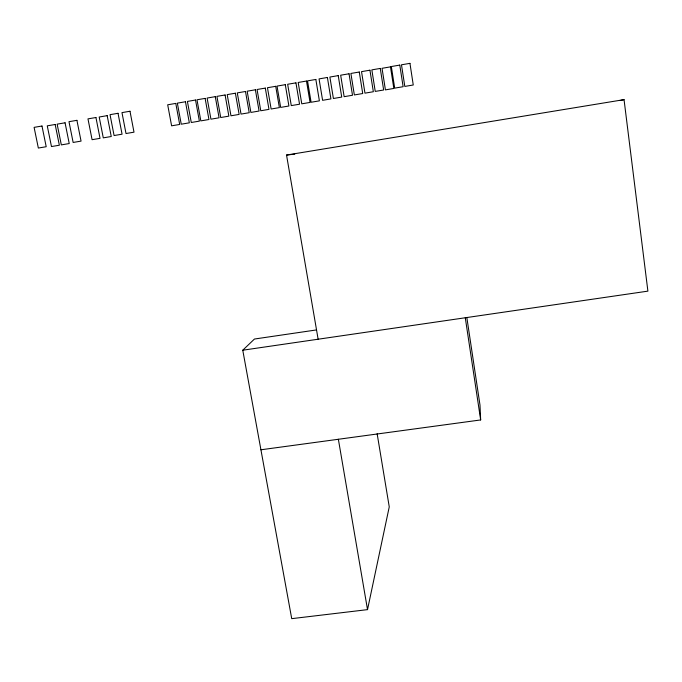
<?xml version="1.0" encoding="UTF-8"?>
<svg xmlns="http://www.w3.org/2000/svg" width="682" height="682" viewBox="0 0 682 682"><rect width="100%" height="100%" fill="white"/><g stroke="black" fill="none" stroke-linecap="round" stroke-linejoin="round"><path stroke-width="1.02" d="M316.38 329.943L254.454 339.031L242.766 350.207L291.726 618.651L367.521 609.631L389.252 506.871L377.146 433.752M620.074 100.535L624.047 99.632L647.9 291.137L242.766 350.207M318.127 339.218L286.534 155.053L624.047 99.632M260.925 449.788L480.657 419.942L479.992 405.048L466.829 317.462M286.534 155.053L294.735 154.149M338.366 439.268L367.521 609.631M465.277 317.761L480.657 419.942M41.986 126.017L34.1 127.364L38.345 148.045L46.206 146.724L41.986 126.017M76.921 120.33L68.984 121.686L73.144 142.453L81.064 141.114L76.921 120.33M118.029 113.297L110.032 114.661L114.09 135.539L122.069 134.192L118.029 113.297M129.989 111.243L121.976 112.615L126.008 133.527L134.004 132.172L129.989 111.243M175.785 103.408L167.687 104.798L171.608 125.82L179.681 124.456L175.785 103.408M185.461 101.754L177.354 103.144L181.25 124.192L189.34 122.828L185.461 101.754M195.529 100.032L187.405 101.422L191.284 122.496L199.383 121.123L195.529 100.032M205.12 98.396L196.987 99.785L200.832 120.885L208.948 119.512L205.12 98.396M215.273 96.656L207.115 98.055L210.934 119.18L219.075 117.798L215.273 96.656M225.094 94.977L216.919 96.375L220.721 117.526L228.871 116.145L225.094 94.977M235.384 93.212L227.2 94.619L230.968 115.795L239.143 114.414L235.384 93.212M245.494 91.49L237.285 92.888L241.036 114.09L249.22 112.709L245.494 91.49M255.383 89.794L247.165 91.2L250.882 112.428L259.083 111.038L255.383 89.794M265.307 88.097L257.063 89.504L260.763 110.757L268.981 109.367L265.307 88.097M275.724 86.316L267.463 87.731L271.138 109.009L279.373 107.611L275.724 86.316M285.289 84.679L277.02 86.094L280.669 107.398L288.912 106L285.289 84.679M295.945 82.854L287.659 84.27L291.282 105.599L299.551 104.21L295.945 82.854M306.491 81.047L298.187 82.471L301.776 103.826L310.063 102.428L306.491 81.047M315.843 79.453L307.522 80.877L311.094 102.257L319.389 100.851L315.843 79.453M327.394 77.475L319.057 78.899L322.603 100.314L330.915 98.907L327.394 77.475M338.238 75.617L329.883 77.049L333.396 98.489L341.725 97.083L338.238 75.617M349.039 73.775L340.668 75.208L344.154 96.674L352.5 95.258L349.039 73.775M359.278 72.019L350.889 73.451L354.35 94.943L362.722 93.536L359.278 72.019M369.934 70.195L361.528 71.636L364.964 93.153L373.344 91.738L369.934 70.195M380.266 68.43L371.843 69.871L375.245 91.414L383.651 89.998L380.266 68.43M399.788 65.088L391.332 66.538L394.69 88.131L403.122 86.708L399.788 65.088M409.95 63.349L401.485 64.799L404.81 86.418L413.258 84.994L409.95 63.349M390.479 66.862L382.039 68.311L385.424 89.879L393.838 88.455L390.479 66.862M55.165 124.491L47.263 125.838L51.474 146.553L59.36 145.223L55.165 124.491M65.063 122.794L57.143 124.15L61.329 144.891L69.232 143.552L65.063 122.794M95.94 117.517L87.969 118.873L92.087 139.691L100.032 138.352L95.94 117.517M107.176 115.65L99.197 117.014L103.28 137.858L111.251 136.511L107.176 115.65"/></g></svg>
